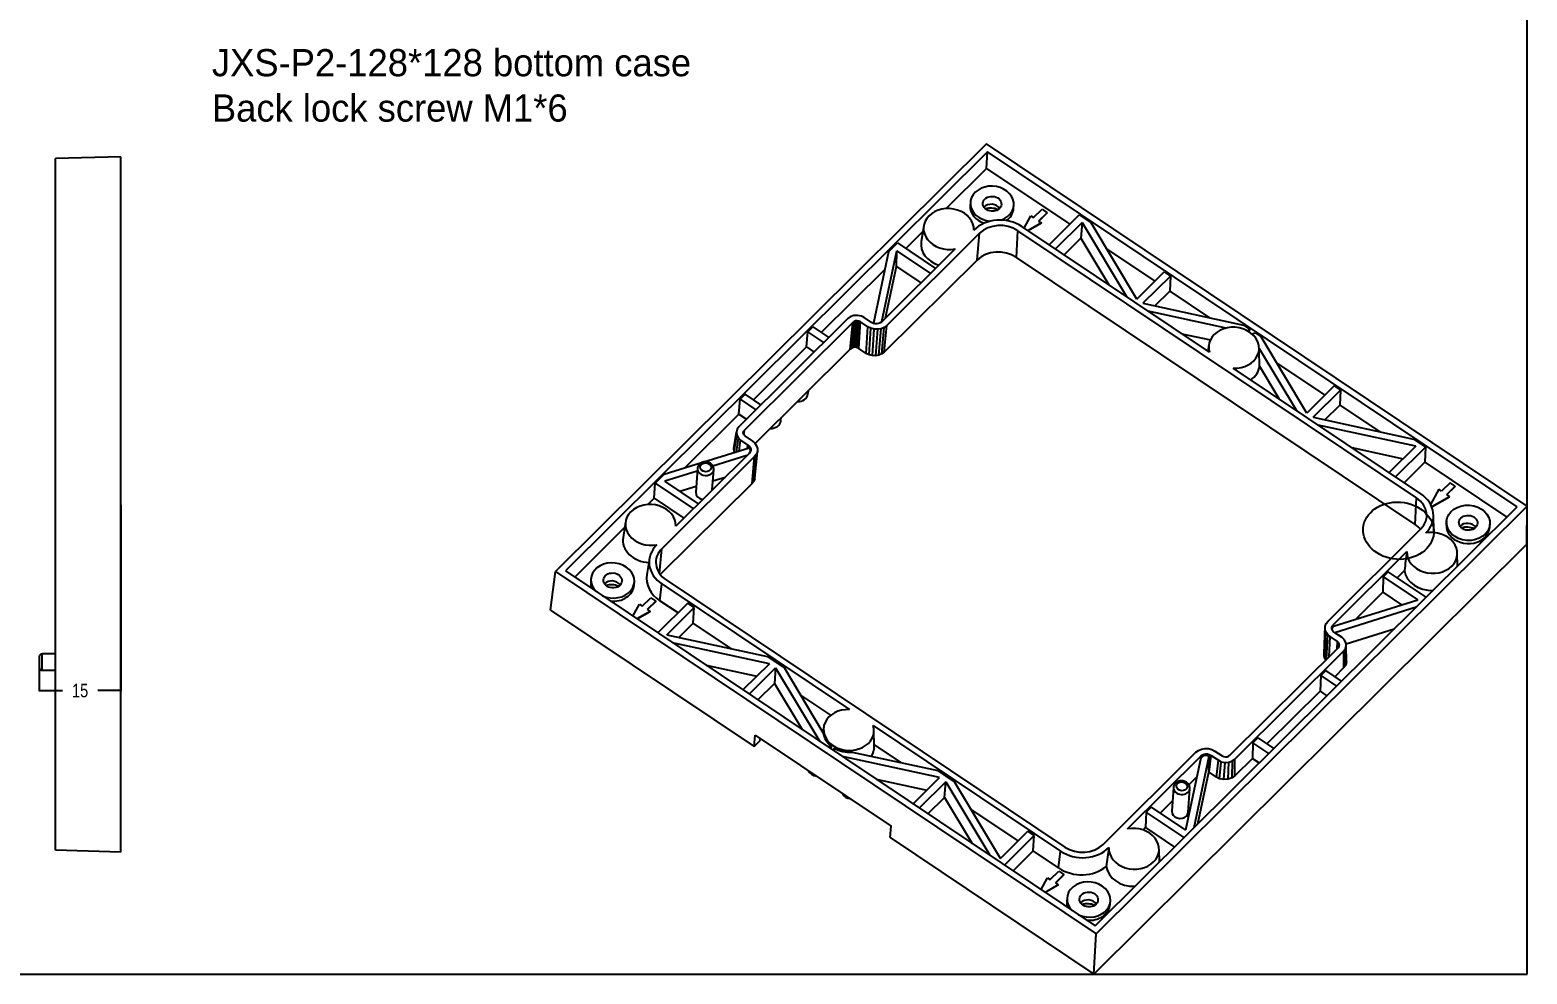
# Model space of a CAD drawing. Header units: inches. Extents: x 0 to 653, y 0 to 346.
# Drawn here: x 378 to 653.2, y 0 to 173.5 of the extents above; entities that cross this region are included whole.
import ezdxf

# ---------------------------------------------------------------- set-up
doc = ezdxf.new("R2010")
doc.units = ezdxf.units.IN
doc.header["$LTSCALE"] = 35.925693
doc.header["$MEASUREMENT"] = 0
doc.layers.get('0').update_dxf_attribs({"linetype": 'CONTINUOUS'})
doc.layers.add('1', color=7, linetype='CONTINUOUS')
doc.layers.add('DIM', color=7, linetype='CONTINUOUS')
doc.styles.get("Standard").update_dxf_attribs({"font": 'txt', "width": 0.8})
doc.styles.add('TEXTSTYLE_6', font='')
doc.styles.get('TEXTSTYLE_6').set_extended_font_data('CG Times')
doc.dimstyles.new('DIMSTYLE_2', dxfattribs={"dimtxt": 2.5, "dimasz": 0.1875, "dimexe": 0.125, "dimexo": 0.0625, "dimgap": 1.25, "dimtad": 0, "dimtih": 1, "dimtoh": 1, "dimzin": 4, "dimdsep": 46, "dimtxsty": 'Standard', "dimblk": '_FILLED', "dimblk1": '_FILLED', "dimblk2": '_FILLED', "dimcen": 0.09, "dimazin": 1, "dimtfac": 1, "dimtofl": 0, "dimtmove": 0, "dimatfit": 3, "dimldrblk": '_FILLED', "dimfxl": 1, "dimtolj": 1, "dimtzin": 4, "dimarcsym": 0})

# ---------------------------------------------------------------- blocks, each defined once
blk = doc.blocks.new('_FILLED')
at = {"color": 0, "linetype": 'ByBlock'}
blk.add_solid([(0, 0), (-1, 0.2), (-1, -0.2)], dxfattribs=at)
blk = doc.blocks.new('*D5')
at = {"layer": 'DIM', "color": 82, "linetype": 'Continuous', "true_color": 0x33cc00, "transparency": 16777216}
for p, q in [((394.74, 86.27), (394.74, 52)), ((379.74, 57.27), (379.74, 52)), ((379.74, 52.12), (383.99, 52.12)), ((394.74, 52.12), (390.49, 52.12))]:
    blk.add_line(p, q, dxfattribs=at)
at = {"layer": 'DIM', "color": 82, "linetype": 'Continuous', "true_color": 0x33cc00, "transparency": 16777216, "xscale": 0.1875, "yscale": 0.1875, "zscale": 0.1875, "rotation": 180}
blk.add_blockref('_FILLED', (379.74, 52.12), dxfattribs=at)
at = {"layer": 'DIM', "color": 82, "linetype": 'Continuous', "true_color": 0x33cc00, "transparency": 16777216, "xscale": 0.1875, "yscale": 0.1875, "zscale": 0.1875}
blk.add_blockref('_FILLED', (394.74, 52.12), dxfattribs=at)
at = {"layer": 'DIM', "color": 82, "linetype": 'Continuous', "true_color": 0x33cc00, "transparency": 16777216, "insert": (387.24, 53.37), "char_height": 2.5, "width": 4, "attachment_point": 2, "line_spacing_factor": 0.9}
blk.add_mtext('15', dxfattribs=at)

msp = doc.modelspace()

# ---------------------------------------------------------------- linework, layer by layer
at = {"color": 7, "linetype": 'Continuous'}
for p, q in [((653.194, 0), (653.194, 346.127)), ((0, 0), (653.194, 0))]:
    msp.add_line(p, q, dxfattribs=at)
at = {"layer": '1', "color": 35, "linetype": 'Continuous', "true_color": 0x99734d}
for p, q in [((553.831, 152.593), (474.634, 73.98)), ((653.194, 86.007), (553.831, 152.593)), ((394.741, 150.235), (382.741, 149.921)), ((382.741, 22.75), (382.741, 149.921)), ((394.741, 22.435), (394.741, 150.235)), ((554.034, 151.129), (476.435, 74.101)), ((553.842, 148.098), (554.034, 151.129)), ((651.394, 85.886), (554.034, 151.129)), ((546.394, 140.704), (553.842, 148.098)), ((553.842, 148.098), (569.135, 137.85)), ((550.879, 141.867), (550.838, 141.281)), ((558.818, 140.72), (558.859, 141.307)), ((562.482, 139.039), (564.039, 140.584)), ((564.039, 140.584), (564.977, 139.956)), ((560.752, 137.136), (561.974, 139.379)), ((563.928, 138.07), (561.467, 136.657)), ((563.924, 138.012), (561.512, 136.627)), ((561.974, 139.379), (562.482, 139.039)), ((564.977, 139.956), (563.42, 138.411)), ((563.42, 138.411), (563.928, 138.07)), ((564.973, 139.898), (563.453, 138.389)), ((563.924, 138.012), (563.928, 138.07)), ((564.973, 139.898), (564.977, 139.956)), ((565.328, 134.07), (570.845, 139.547)), ((571.394, 138.132), (566.506, 133.28)), ((570.845, 139.547), (573.05, 138.07)), ((571.394, 138.132), (571.178, 135.259)), ((571.394, 138.132), (579.547, 124.541)), ((581.45, 124.068), (573.05, 138.07)), ((552.57, 136.16), (535.506, 119.222)), ((539.014, 133.379), (542.127, 136.469)), ((542.301, 137.553), (541.836, 134.655)), ((551.533, 136.738), (551.53, 136.905)), ((552.104, 131.254), (552.57, 136.16)), ((559.333, 131.741), (559.591, 136.633)), ((632.88, 87.52), (559.591, 136.633)), ((594.834, 114.298), (560.362, 137.398)), ((568.105, 132.209), (571.178, 135.259)), ((571.178, 135.259), (576.303, 126.716)), ((535.82, 132.765), (533.05, 119.616)), ((548.065, 133.296), (534.59, 119.92)), ((534.623, 119.953), (537.362, 132.959)), ((535.82, 132.765), (537.476, 134.409)), ((537.287, 130.084), (537.362, 132.959)), ((543.549, 128.813), (537.362, 132.959)), ((537.476, 134.409), (544.466, 129.724)), ((575.903, 133.315), (584.775, 127.369)), ((523.445, 117.924), (535.139, 129.533)), ((552.104, 131.254), (535.047, 114.322)), ((535.293, 120.619), (537.287, 130.084)), ((537.287, 130.084), (541.79, 127.067)), ((632.622, 82.628), (559.333, 131.741)), ((581.45, 124.068), (586.486, 129.067)), ((587.637, 128.295), (582.601, 123.296)), ((586.486, 129.067), (587.637, 128.295)), ((587.637, 128.295), (587.526, 125.526)), ((584.799, 122.82), (587.526, 125.526)), ((587.526, 125.526), (594.799, 120.652)), ((530.146, 121.078), (529.446, 121.031)), ((530.836, 120.947), (530.146, 121.078)), ((582.601, 123.296), (601.073, 119.291)), ((597.914, 118.749), (583.54, 121.866)), ((528.358, 120.49), (508.308, 100.588)), ((529.264, 119.781), (509.336, 100)), ((520.989, 118.043), (521.907, 118.954)), ((521.907, 118.954), (524.835, 116.993)), ((528.805, 120.81), (528.358, 120.49)), ((529.446, 121.031), (528.805, 120.81)), ((528.806, 114.883), (529.264, 119.781)), ((529.062, 115.067), (529.495, 119.947)), ((529.495, 119.947), (529.264, 119.781)), ((529.39, 115.179), (529.78, 120.045)), ((529.78, 120.045), (529.495, 119.947)), ((529.747, 115.204), (530.09, 120.066)), ((530.09, 120.066), (529.78, 120.045)), ((530.396, 120.007), (530.09, 120.066)), ((530.099, 115.137), (530.396, 120.007)), ((530.668, 119.876), (530.396, 120.007)), ((530.401, 114.99), (530.668, 119.876)), ((531.997, 118.985), (530.668, 119.876)), ((531.363, 120.692), (530.836, 120.947)), ((532.705, 119.793), (531.363, 120.692)), ((531.732, 114.099), (531.997, 118.985)), ((532.556, 118.699), (531.997, 118.985)), ((532.266, 113.825), (532.556, 118.699)), ((533.182, 118.538), (532.556, 118.699)), ((533.054, 119.614), (532.705, 119.793)), ((532.855, 113.674), (533.182, 118.538)), ((533.368, 119.533), (533.054, 119.614)), ((533.834, 118.512), (533.182, 118.538)), ((533.694, 119.52), (533.368, 119.533)), ((533.467, 113.65), (533.834, 118.512)), ((534.01, 119.576), (533.694, 119.52)), ((534.466, 118.624), (533.834, 118.512)), ((534.296, 119.697), (534.01, 119.576)), ((534.062, 113.755), (534.466, 118.624)), ((534.59, 119.92), (534.296, 119.697)), ((535.037, 118.866), (534.466, 118.624)), ((534.598, 113.982), (535.037, 118.866)), ((535.506, 119.222), (535.037, 118.866)), ((535.047, 114.322), (535.506, 119.222)), ((601.073, 119.291), (602.175, 118.552)), ((602.044, 118.107), (602.175, 118.552)), ((602.175, 118.552), (602.137, 118.049)), ((520.768, 115.267), (520.989, 118.043)), ((523.917, 116.082), (520.989, 118.043)), ((589.737, 117.713), (594.986, 116.575)), ((594.722, 115.73), (594.525, 114.504)), ((602.656, 117.661), (603.201, 117.865)), ((603.201, 117.865), (604.303, 117.126)), ((612.703, 103.124), (604.303, 117.126)), ((510.99, 105.561), (520.768, 115.267)), ((528.806, 114.883), (511.314, 97.52)), ((520.768, 115.267), (522.158, 114.335)), ((529.062, 115.067), (528.806, 114.883)), ((529.39, 115.179), (529.062, 115.067)), ((529.747, 115.204), (529.39, 115.179)), ((530.099, 115.137), (529.747, 115.204)), ((530.401, 114.99), (530.099, 115.137)), ((531.732, 114.099), (530.401, 114.99)), ((532.266, 113.825), (531.732, 114.099)), ((532.855, 113.674), (532.266, 113.825)), ((533.467, 113.65), (532.855, 113.674)), ((534.062, 113.755), (533.467, 113.65)), ((534.598, 113.982), (534.062, 113.755)), ((535.047, 114.322), (534.598, 113.982)), ((603.974, 113.911), (603.951, 115.082)), ((603.953, 115.014), (610.801, 103.598)), ((633.651, 88.285), (599.179, 111.386)), ((603.987, 111.722), (607.556, 105.772)), ((607.156, 112.371), (616.029, 106.425)), ((617.739, 108.123), (612.703, 103.124)), ((613.855, 102.352), (618.891, 107.351)), ((617.739, 108.123), (618.891, 107.351)), ((618.891, 107.351), (618.779, 104.582)), ((508.313, 102.904), (508.534, 105.68)), ((508.534, 105.68), (509.452, 106.591)), ((508.534, 105.68), (511.462, 103.718)), ((512.38, 104.629), (509.452, 106.591)), ((521.019, 106.629), (521.097, 107.231)), ((616.053, 101.876), (618.779, 104.582)), ((618.779, 104.582), (626.053, 99.708)), ((498.377, 93.041), (508.313, 102.904)), ((508.313, 102.904), (509.703, 101.972)), ((516.037, 101.683), (516.115, 102.286)), ((613.855, 102.352), (632.326, 98.348)), ((507.397, 96.696), (507.868, 99.612)), ((508.009, 100.168), (507.868, 99.612)), ((507.868, 99.612), (507.947, 99.043)), ((508.308, 100.588), (508.009, 100.168)), ((509.182, 99.783), (509.119, 99.536)), ((509.119, 99.536), (509.154, 99.284)), ((509.141, 99.376), (509.182, 99.783)), ((509.154, 99.284), (509.283, 99.05)), ((509.336, 100), (509.182, 99.783)), ((509.25, 99.11), (509.336, 100)), ((632.722, 97.035), (614.793, 100.922)), ((501.888, 94.136), (510.193, 96.727)), ((507.486, 96.06), (507.397, 96.696)), ((507.486, 96.06), (507.947, 99.043)), ((507.887, 96.008), (508.239, 98.516)), ((507.947, 99.043), (508.239, 98.516)), ((508.239, 98.516), (508.647, 98.144)), ((508.401, 96.168), (508.647, 98.144)), ((508.647, 98.144), (509.989, 97.245)), ((509.283, 99.05), (509.494, 98.858)), ((509.494, 98.858), (510.824, 97.968)), ((509.914, 96.641), (509.989, 97.245)), ((509.989, 97.245), (510.273, 97)), ((510.231, 96.694), (510.193, 96.727)), ((510.231, 96.694), (510.273, 97)), ((510.385, 96.464), (510.231, 96.694)), ((510.273, 97), (510.43, 96.765)), ((510.385, 96.464), (510.43, 96.765)), ((510.462, 96.211), (510.385, 96.464)), ((510.43, 96.765), (510.509, 96.506)), ((510.462, 96.211), (510.509, 96.506)), ((510.509, 96.506), (510.503, 96.242)), ((510.824, 97.968), (511.276, 97.576)), ((511.276, 97.576), (511.592, 97.106)), ((511.592, 97.106), (511.749, 96.59)), ((511.749, 96.59), (511.737, 96.062)), ((620.99, 96.77), (630.4, 94.73)), ((632.722, 97.035), (627.834, 92.183)), ((629.013, 91.393), (634.531, 96.87)), ((632.326, 98.348), (634.531, 96.87)), ((634.531, 96.87), (634.419, 94.101)), ((511.22, 95.114), (494.156, 78.176)), ((494.621, 91.869), (501.471, 94.006)), ((510.202, 95.712), (496.726, 82.336)), ((509.8, 95.313), (503.561, 93.366)), ((507.57, 95.909), (507.486, 96.06)), ((510.413, 95.99), (510.202, 95.712)), ((510.503, 96.242), (510.413, 95.99)), ((510.46, 96.123), (510.462, 96.211)), ((510.748, 90.202), (511.22, 95.114)), ((511.069, 90.627), (511.556, 95.559)), ((511.556, 95.559), (511.22, 95.114)), ((511.239, 91.1), (511.737, 96.062)), ((511.737, 96.062), (511.556, 95.559)), ((630.612, 90.322), (634.419, 94.101)), ((634.419, 94.101), (649.494, 84)), ((492.966, 90.226), (494.621, 91.869)), ((500.672, 92.465), (494.688, 90.598)), ((500.706, 92.958), (500.398, 88.561)), ((503.436, 88.995), (503.699, 92.748)), ((503.551, 90.645), (505.806, 91.349)), ((511.239, 91.1), (511.069, 90.627)), ((492.744, 87.449), (492.966, 90.226)), ((492.966, 90.226), (499.956, 85.541)), ((510.748, 90.202), (493.874, 73.453)), ((500.874, 86.453), (494.688, 90.598)), ((497.455, 88.743), (500.477, 89.686)), ((511.069, 90.627), (510.748, 90.202)), ((636.983, 89.115), (635.467, 86.334)), ((637.49, 88.774), (636.983, 89.115)), ((639.047, 90.32), (637.49, 88.774)), ((638.428, 88.146), (639.985, 89.692)), ((638.936, 87.806), (638.428, 88.146)), ((638.461, 88.124), (639.981, 89.633)), ((639.985, 89.692), (639.047, 90.32)), ((639.981, 89.633), (639.985, 89.692)), ((491.592, 86.306), (492.744, 87.449)), ((492.744, 87.449), (498.197, 83.795)), ((573.795, 8.858), (651.394, 85.886)), ((573.998, 7.394), (653.194, 86.007)), ((632.622, 82.628), (632.88, 87.52)), ((635.662, 85.926), (638.936, 87.806)), ((635.68, 85.88), (638.932, 87.747)), ((638.932, 87.747), (638.936, 87.806)), ((653.142, 79.002), (653.194, 86.007)), ((487.499, 83.154), (487.033, 80.256)), ((636.054, 81.422), (635.998, 84.357)), ((638.389, 83.225), (638.347, 82.639)), ((646.328, 82.078), (646.369, 82.665)), ((478.143, 72.956), (487.325, 82.07)), ((496.731, 82.34), (496.728, 82.506)), ((616.609, 64.873), (633.673, 81.811)), ((493.726, 73.652), (494.156, 78.176)), ((573.554, 0), (653.142, 79.002)), ((617.627, 64.275), (631.102, 77.652)), ((640.413, 74.986), (640.368, 77.373)), ((491.882, 76.357), (491.416, 73.459)), ((473.699, 66.915), (474.634, 73.98)), ((474.634, 73.98), (573.998, 7.394)), ((476.435, 74.101), (573.795, 8.858)), ((481.131, 72.632), (481.09, 72.046)), ((489.07, 71.486), (489.111, 72.072)), ((493.809, 68.608), (494.178, 71.702)), ((494.178, 71.702), (528.65, 48.601)), ((494.949, 72.467), (568.238, 23.354)), ((626.77, 73.045), (626.671, 70.186)), ((627.688, 73.956), (626.77, 73.045)), ((626.77, 73.045), (633.1, 68.803)), ((634.665, 69.28), (627.688, 73.956)), ((630.666, 74.151), (629.348, 72.843)), ((490.554, 67.641), (492.111, 69.186)), ((492.111, 69.186), (493.049, 68.558)), ((617.637, 63.979), (633.1, 68.803)), ((626.671, 70.186), (621.693, 65.244)), ((626.671, 70.186), (630.122, 67.874)), ((473.699, 66.915), (511.125, 41.835)), ((488.848, 65.783), (490.046, 67.981)), ((492, 66.672), (489.588, 65.287)), ((491.996, 66.614), (489.633, 65.257)), ((490.046, 67.981), (490.554, 67.641)), ((493.049, 68.558), (491.492, 67.012)), ((491.492, 67.012), (492, 66.672)), ((493.045, 68.499), (491.525, 66.99)), ((491.996, 66.614), (492, 66.672)), ((493.045, 68.499), (493.049, 68.558)), ((498.943, 68.175), (493.436, 62.708)), ((497.135, 66.38), (493.809, 68.608)), ((495.065, 62.365), (500.122, 67.385)), ((500.122, 67.385), (498.943, 68.175)), ((499.912, 64.518), (500.122, 67.385)), ((632.782, 67.412), (617.834, 62.748)), ((497.263, 61.889), (499.912, 64.518)), ((506.979, 59.783), (499.912, 64.518)), ((615.879, 58.424), (616.08, 63.397)), ((615.89, 58.92), (616.092, 63.925)), ((616.08, 63.397), (616.092, 63.925)), ((616.237, 62.881), (616.08, 63.397)), ((616.092, 63.925), (616.272, 64.428)), ((616.272, 64.428), (616.609, 64.873)), ((617.32, 63.481), (617.326, 63.745)), ((617.398, 63.223), (617.32, 63.481)), ((617.326, 63.745), (617.416, 63.997)), ((617.331, 63.448), (617.326, 63.745)), ((617.42, 63.694), (617.331, 63.448)), ((617.331, 63.448), (617.331, 63.443)), ((617.416, 63.997), (617.627, 64.275)), ((617.42, 63.694), (617.416, 63.997)), ((617.628, 63.969), (617.42, 63.694)), ((617.628, 63.969), (617.627, 64.275)), ((617.637, 63.979), (617.628, 63.969)), ((619.918, 60.68), (628.789, 63.448)), ((495.065, 62.365), (513.612, 58.345)), ((513.933, 57.048), (496.119, 60.91)), ((616.026, 57.938), (616.237, 62.881)), ((616.553, 62.411), (616.237, 62.881)), ((616.34, 57.85), (616.553, 62.411)), ((617.005, 62.02), (616.553, 62.411)), ((616.817, 58.324), (617.005, 62.02)), ((618.334, 61.129), (617.005, 62.02)), ((617.556, 62.987), (617.398, 63.223)), ((617.84, 62.742), (617.556, 62.987)), ((619.181, 61.843), (617.84, 62.742)), ((618.265, 59.761), (618.334, 61.129)), ((618.545, 60.937), (618.334, 61.129)), ((618.503, 60.001), (618.545, 60.937)), ((618.675, 60.703), (618.545, 60.937)), ((618.655, 60.236), (618.675, 60.703)), ((618.71, 60.451), (618.675, 60.703)), ((619.59, 61.471), (619.181, 61.843)), ((619.882, 60.944), (619.59, 61.471)), ((619.961, 60.375), (619.882, 60.944)), ((379.741, 58.335), (379.741, 56.335)), ((382.741, 58.835), (380.241, 58.835)), ((380.241, 55.835), (380.241, 58.835)), ((516.706, 56.271), (513.612, 58.345)), ((598.565, 40.206), (618.493, 59.988)), ((599.471, 39.498), (619.521, 59.4)), ((615.879, 58.424), (615.89, 58.92)), ((616.026, 57.938), (615.879, 58.424)), ((616.187, 57.699), (616.026, 57.938)), ((618.493, 59.988), (618.647, 60.204)), ((618.647, 60.204), (618.71, 60.451)), ((619.521, 59.4), (619.82, 59.819)), ((619.533, 56.344), (619.521, 59.4)), ((619.82, 59.819), (619.961, 60.375)), ((619.862, 56.807), (619.82, 59.819)), ((620.02, 57.428), (619.961, 60.375)), ((380.241, 55.835), (382.741, 55.835)), ((502.316, 56.758), (511.61, 54.743)), ((513.933, 57.048), (509.076, 52.227)), ((510.228, 51.456), (515.085, 56.277)), ((515.085, 56.277), (514.868, 53.403)), ((515.085, 56.277), (523.185, 42.773)), ((523.845, 44.371), (516.706, 56.271)), ((616.182, 55.779), (615.264, 54.868)), ((619.096, 53.826), (616.182, 55.779)), ((619.533, 56.344), (617.843, 54.666)), ((619.862, 56.807), (619.533, 56.344)), ((620.02, 57.428), (619.862, 56.807)), ((511.827, 50.384), (514.868, 53.403)), ((514.868, 53.403), (519.941, 44.947)), ((615.264, 54.868), (615.166, 52.009)), ((615.264, 54.868), (618.178, 52.915)), ((525.21, 47.566), (519.722, 51.243)), ((615.166, 52.009), (605.388, 42.303)), ((615.166, 52.009), (616.419, 51.169)), ((523.915, 45.445), (523.764, 44.505)), ((532.995, 45.69), (567.467, 22.589)), ((533.2, 41.862), (533.144, 44.797)), ((511.125, 41.835), (511.326, 43.943)), ((511.125, 41.835), (512.217, 42.918)), ((511.326, 43.943), (536.329, 27.189)), ((512.217, 42.918), (512.258, 43.319)), ((525.369, 41.829), (524.872, 41.642)), ((525.297, 41.357), (525.369, 41.829)), ((525.814, 41.531), (525.686, 41.097)), ((538.233, 38.839), (533.194, 42.216)), ((592.791, 41.12), (593.362, 41.362)), ((593.362, 41.362), (593.995, 41.474)), ((593.995, 41.474), (594.647, 41.449)), ((594.647, 41.449), (595.274, 41.287)), ((595.274, 41.287), (595.833, 41.001)), ((602.809, 42.504), (602.711, 39.645)), ((603.727, 43.415), (602.809, 42.504)), ((605.723, 40.552), (602.809, 42.504)), ((603.727, 43.415), (606.641, 41.463)), ((545.186, 36.105), (527.372, 39.967)), ((529.167, 40.804), (544.865, 37.401)), ((575.259, 23.827), (592.322, 40.765)), ((579.763, 26.691), (593.239, 40.067)), ((593.229, 39.75), (590.425, 26.442)), ((592.037, 26.966), (594.79, 40.036)), ((592.322, 40.765), (592.791, 41.12)), ((593.238, 39.759), (593.229, 39.75)), ((593.238, 39.759), (593.239, 40.067)), ((593.528, 39.978), (593.238, 39.759)), ((593.239, 40.067), (593.533, 40.289)), ((593.528, 39.978), (593.533, 40.289)), ((593.807, 40.097), (593.528, 39.978)), ((593.533, 40.289), (593.818, 40.41)), ((593.807, 40.097), (593.818, 40.41)), ((594.117, 40.152), (593.807, 40.097)), ((593.818, 40.41), (594.135, 40.466)), ((594.117, 40.152), (594.135, 40.466)), ((594.437, 40.139), (594.117, 40.152)), ((594.135, 40.466), (594.461, 40.453)), ((594.437, 40.139), (594.461, 40.453)), ((594.744, 40.06), (594.437, 40.139)), ((594.461, 40.453), (594.775, 40.373)), ((594.707, 37.123), (594.79, 40.036)), ((594.744, 40.06), (594.775, 40.373)), ((594.79, 40.036), (594.744, 40.06)), ((594.77, 37.091), (595.125, 40.193)), ((594.775, 40.373), (595.125, 40.193)), ((595.125, 40.193), (596.465, 39.295)), ((595.833, 41.001), (597.16, 40.112)), ((596.113, 36.191), (596.465, 39.295)), ((596.465, 39.295), (596.993, 39.04)), ((596.694, 35.91), (596.993, 39.04)), ((596.993, 39.04), (597.683, 38.909)), ((597.16, 40.112), (597.432, 39.98)), ((597.432, 39.98), (597.739, 39.922)), ((597.465, 35.763), (597.683, 38.909)), ((597.683, 38.909), (598.383, 38.956)), ((597.739, 39.922), (598.049, 39.943)), ((598.049, 39.943), (598.334, 40.041)), ((598.248, 35.816), (598.383, 38.956)), ((598.334, 40.041), (598.565, 40.206)), ((598.383, 38.956), (599.024, 39.177)), ((598.964, 36.063), (599.024, 39.177)), ((599.024, 39.177), (599.471, 39.498)), ((602.711, 39.645), (599.457, 36.416)), ((599.457, 36.416), (599.471, 39.498)), ((602.711, 39.645), (603.964, 38.805)), ((533.569, 35.814), (542.864, 33.799)), ((540.33, 31.284), (545.186, 36.105)), ((547.96, 35.328), (544.865, 37.401)), ((592.493, 36.259), (591.03, 34.806)), ((592.708, 27.632), (594.707, 37.123)), ((594.77, 37.091), (594.707, 37.123)), ((596.113, 36.191), (594.77, 37.091)), ((596.694, 35.91), (596.113, 36.191)), ((597.465, 35.763), (596.694, 35.91)), ((598.248, 35.816), (597.465, 35.763)), ((598.964, 36.063), (598.248, 35.816)), ((599.457, 36.416), (598.964, 36.063)), ((546.338, 35.333), (541.481, 30.512)), ((546.121, 32.46), (546.338, 35.333)), ((546.338, 35.333), (554.439, 21.829)), ((556.393, 21.268), (547.96, 35.328)), ((588.216, 34.316), (587.907, 29.919)), ((590.9, 29.709), (591.209, 34.111)), ((543.08, 29.441), (546.121, 32.46)), ((546.121, 32.46), (551.194, 24.004)), ((559.641, 24.493), (550.976, 30.3)), ((584.095, 30.684), (583.178, 29.773)), ((584.095, 30.684), (590.425, 26.442)), ((588.042, 31.841), (585.756, 29.571)), ((583.178, 29.773), (583.079, 26.914)), ((590.154, 25.098), (583.178, 29.773)), ((536.128, 25.08), (536.329, 27.189)), ((536.128, 25.08), (573.554, 0)), ((556.393, 21.268), (561.45, 26.288)), ((562.629, 25.498), (557.122, 20.031)), ((562.629, 25.498), (561.45, 26.288)), ((562.419, 22.631), (562.629, 25.498)), ((583.079, 26.914), (582.64, 26.478)), ((583.079, 26.914), (588.395, 23.351)), ((394.741, 22.435), (382.741, 22.75)), ((558.721, 18.96), (562.419, 22.631)), ((567.098, 19.496), (562.419, 22.631)), ((567.098, 19.496), (567.467, 22.589)), ((585.611, 20.588), (585.566, 22.974)), ((563.856, 15.518), (565.055, 17.717)), ((565.055, 17.717), (565.562, 17.376)), ((565.562, 17.376), (567.119, 18.922)), ((568.057, 18.293), (566.5, 16.748)), ((566.5, 16.748), (567.008, 16.408)), ((568.053, 18.235), (566.533, 16.726)), ((567.119, 18.922), (568.057, 18.293)), ((568.053, 18.235), (568.057, 18.293)), ((567.008, 16.408), (564.596, 15.022)), ((567.004, 16.349), (564.641, 14.992)), ((567.004, 16.349), (567.008, 16.408)), ((568.64, 13.99), (568.599, 13.404)), ((576.579, 12.844), (576.621, 13.43)), ((573.554, 0), (573.998, 7.394))]:
    msp.add_line(p, q, dxfattribs=at)
for centre, start, end in [((380.241, 58.335), 90, 180), ((380.241, 56.335), 180, 270)]:
    msp.add_arc(centre, 0.5, start, end, dxfattribs=at)
for centre, major_axis, start_param, end_param in [((554.869, 141.587), (3.99, -0.28), 5.1910473, 10.9529246), ((546.897, 136.959), (4.627, -0.325), 0.0262916, 5.0240978), ((554.828, 141), (-3.99, 0.28), 0, 1.2624394), ((554.766, 140.121), (-1.696, 0.119), 3.7050741, 5.7197189), ((554.643, 138.362), (-2.993, 0.21), 4.3115976, 5.1130965), ((553.906, 141.464), (-1.995, 0.14), 2.3694064, 2.6854309), ((554.828, 141), (-3.99, 0.28), 2.3490841, 3.1415508), ((556.477, 133.542), (-6.223, 0.437), 4.0962022, 5.6864002), ((556.477, 133.542), (-4.988, 0.35), 4.0962022, 5.6669985), ((546.691, 134.028), (-4.888, 0.343), 6.2109659, 7.5731725), ((556.127, 128.559), (-5.136, 0.361), 4.0962022, 5.6669985), ((599.318, 115.136), (4.627, -0.325), 4.739103, 9.7364868), ((599.112, 112.205), (-4.888, 0.343), 2.3721771, 3.1060855), ((519.031, 106.846), (-1.995, 0.14), 1.6506688, 3.093445), ((514.049, 101.901), (-1.995, 0.14), 1.6506688, 3.093445), ((502.203, 92.853), (1.496, -0.105), 3.1451834, 6.2964952), ((501.894, 88.456), (1.496, -0.105), 3.1415503, 4.6297814), ((629.766, 84.429), (-6.223, 0.437), 2.5060042, 4.0962022), ((492.094, 82.56), (4.627, -0.325), 0.026714, 5.0245202), ((629.766, 84.429), (-4.988, 0.35), 2.5254059, 4.0962022), ((629.416, 79.446), (-5.136, 0.361), 3.8144161, 4.0962022), ((642.338, 82.359), (-3.99, 0.28), 0, 2.5253541), ((642.276, 81.479), (-1.696, 0.119), 3.7050741, 5.7197189), ((491.889, 79.629), (-4.888, 0.343), 6.2109123, 7.8866024), ((635.734, 77.427), (4.627, -0.325), 3.1683066, 8.1661128), ((642.152, 79.72), (-2.993, 0.21), 4.3115976, 5.1130965), ((642.338, 82.359), (-3.99, 0.28), 2.5254059, 3.1415508), ((498.063, 75.558), (-6.223, 0.437), 5.6475969, 7.2377949), ((498.063, 75.558), (-4.988, 0.35), 5.6669985, 7.2377949), ((485.121, 72.352), (3.99, -0.28), 4.2805743, 10.1949172), ((485.08, 71.766), (-3.99, 0.28), 0, 0.3715933), ((485.018, 70.886), (-1.696, 0.119), 3.7050741, 5.7197189), ((484.894, 69.128), (-2.993, 0.21), 4.3115976, 5.1130965), ((497.857, 72.626), (6.484, -0.455), 3.0694079, 4.0962022), ((635.529, 74.495), (-4.888, 0.343), 0.1734805, 1.7086587), ((485.08, 71.766), (-3.99, 0.28), 1.5376696, 3.1415508), ((528.511, 44.851), (4.627, -0.325), 1.5975103, 6.5948941), ((528.49, 44.558), (4.653, -0.327), 3.2776032, 4.0350942), ((528.49, 44.558), (4.653, -0.327), 4.1573102, 4.9148012), ((528.305, 41.919), (-4.888, 0.343), 2.7354051, 3.213783), ((522.93, 37.963), (-1.995, 0.14), 0.4324182, 1.4768994), ((529.181, 33.774), (-1.995, 0.14), 0.4324182, 1.4768994), ((589.712, 34.211), (1.496, -0.105), 9.4379895, 12.5663706), ((589.404, 29.814), (-1.496, 0.105), 0, 2.5253542), ((589.404, 29.814), (-1.496, 0.105), 2.5254061, 3.1415512), ((580.932, 23.028), (4.627, -0.325), 3.1678843, 8.1656905), ((571.352, 26.445), (-6.223, 0.437), 0.9546096, 2.5448076), ((571.352, 26.445), (-4.988, 0.35), 0.9546096, 2.5254059), ((571.146, 23.514), (6.484, -0.455), 4.0962022, 5.5813839), ((580.726, 20.097), (-4.888, 0.343), 0.166615, 1.7086385), ((572.63, 13.71), (3.99, -0.28), 4.2805743, 10.1949172), ((572.589, 13.124), (-3.99, 0.28), 0, 0.3715933), ((572.527, 12.244), (1.696, -0.119), 0.5635798, 2.578028), ((572.404, 10.486), (-2.993, 0.21), 4.3115976, 5.1130965), ((572.589, 13.124), (-3.99, 0.28), 1.5376696, 3.1415508)]:
    msp.add_ellipse(centre, major_axis=major_axis, ratio=0.8090618, start_param=start_param, end_param=end_param, dxfattribs=at)
for centre, major_axis in [((554.869, 141.587), (-1.696, 0.119)), ((502.223, 93.147), (-0.998, 0.07)), ((629.56, 81.498), (6.484, -0.455)), ((642.379, 82.945), (3.99, -0.28)), ((642.379, 82.945), (-1.696, 0.119)), ((485.121, 72.352), (-1.696, 0.119)), ((589.733, 34.505), (-0.998, 0.07)), ((572.63, 13.71), (1.696, -0.119))]:
    msp.add_ellipse(centre, major_axis=major_axis, ratio=0.8090618, dxfattribs=at)
for points, knots in [([(603.987, 111.722), (603.989, 112.259), (603.988, 112.801), (603.98, 113.534), (603.977, 113.719), (603.974, 113.904)], [0, 0, 0, 0, 0.749748, 0.749748, 1, 1, 1, 1]), ([(501.069, 93.732), (501.016, 93.679), (500.894, 93.535), (500.755, 93.271), (500.715, 93.059), (500.709, 92.953)], [0, 0, 0, 0, 0.2505803, 0.643656, 1, 1, 1, 1]), ([(503.688, 92.768), (503.697, 92.825), (503.706, 92.99), (503.634, 93.26), (503.476, 93.551), (503.243, 93.799), (502.947, 93.994), (502.603, 94.123), (502.23, 94.176), (501.851, 94.148), (501.49, 94.036), (501.233, 93.881), (501.105, 93.767), (501.069, 93.732)], [0, 0, 0, 0, 0.0506408, 0.1469078, 0.2427444, 0.3398202, 0.4389776, 0.5401389, 0.642791, 0.7465489, 0.8512257, 0.9564243, 1, 1, 1, 1]), ([(631.102, 77.652), (631.021, 77.061), (630.945, 76.474), (630.8, 75.308), (630.732, 74.728), (630.666, 74.151)], [0, 0, 0, 0, 0.5, 0.5, 1, 1, 1, 1]), ([(591.206, 34.112), (591.207, 34.12), (591.23, 34.235), (591.188, 34.464), (591.075, 34.771), (590.874, 35.042), (590.608, 35.265), (590.286, 35.427), (589.924, 35.518), (589.545, 35.53), (589.172, 35.459), (588.83, 35.305), (588.542, 35.076), (588.336, 34.788), (588.231, 34.516), (588.224, 34.351), (588.227, 34.297)], [0, 0, 0, 0, 0.00585, 0.0824003, 0.1580409, 0.2340731, 0.311522, 0.3906578, 0.4711781, 0.5526918, 0.6349995, 0.7179201, 0.8008941, 0.8828038, 0.9625528, 1, 1, 1, 1]), ([(576.3, 23.255), (576.219, 22.661), (576.143, 22.077), (575.997, 20.921), (575.928, 20.348), (575.86, 19.779)], [0, 0, 0, 0, 0.5, 0.5, 1, 1, 1, 1])]:
    msp.add_open_spline(points, degree=3, knots=knots, dxfattribs=at)

# ---------------------------------------------------------------- texts
at = {"color": 7, "linetype": 'Continuous', "insert": (411.457, 170.028), "char_height": 5, "width": 87.54864, "attachment_point": 1, "style": 'TEXTSTYLE_6'}
msp.add_mtext('JXS-P2-128*128 bottom case\\PBack lock screw M1*6', dxfattribs=at)

# ---------------------------------------------------------------- dimensions: what is measured, and where the dimension line sits
at = {"layer": 'DIM', "color": 82, "linetype": 'Continuous', "true_color": 0x33cc00}
dim = msp.add_linear_dim(base=(379.741, 52.12), p1=(394.741, 86.335), p2=(379.741, 57.335), angle=180, text='15', dimstyle='DIMSTYLE_2', dxfattribs=at)
dim.commit()
dim.dimension.update_dxf_attribs({"geometry": '*D5', "text_midpoint": (387.554, 52.12), "dimtype": 160})

doc.saveas('drawing.dxf')
